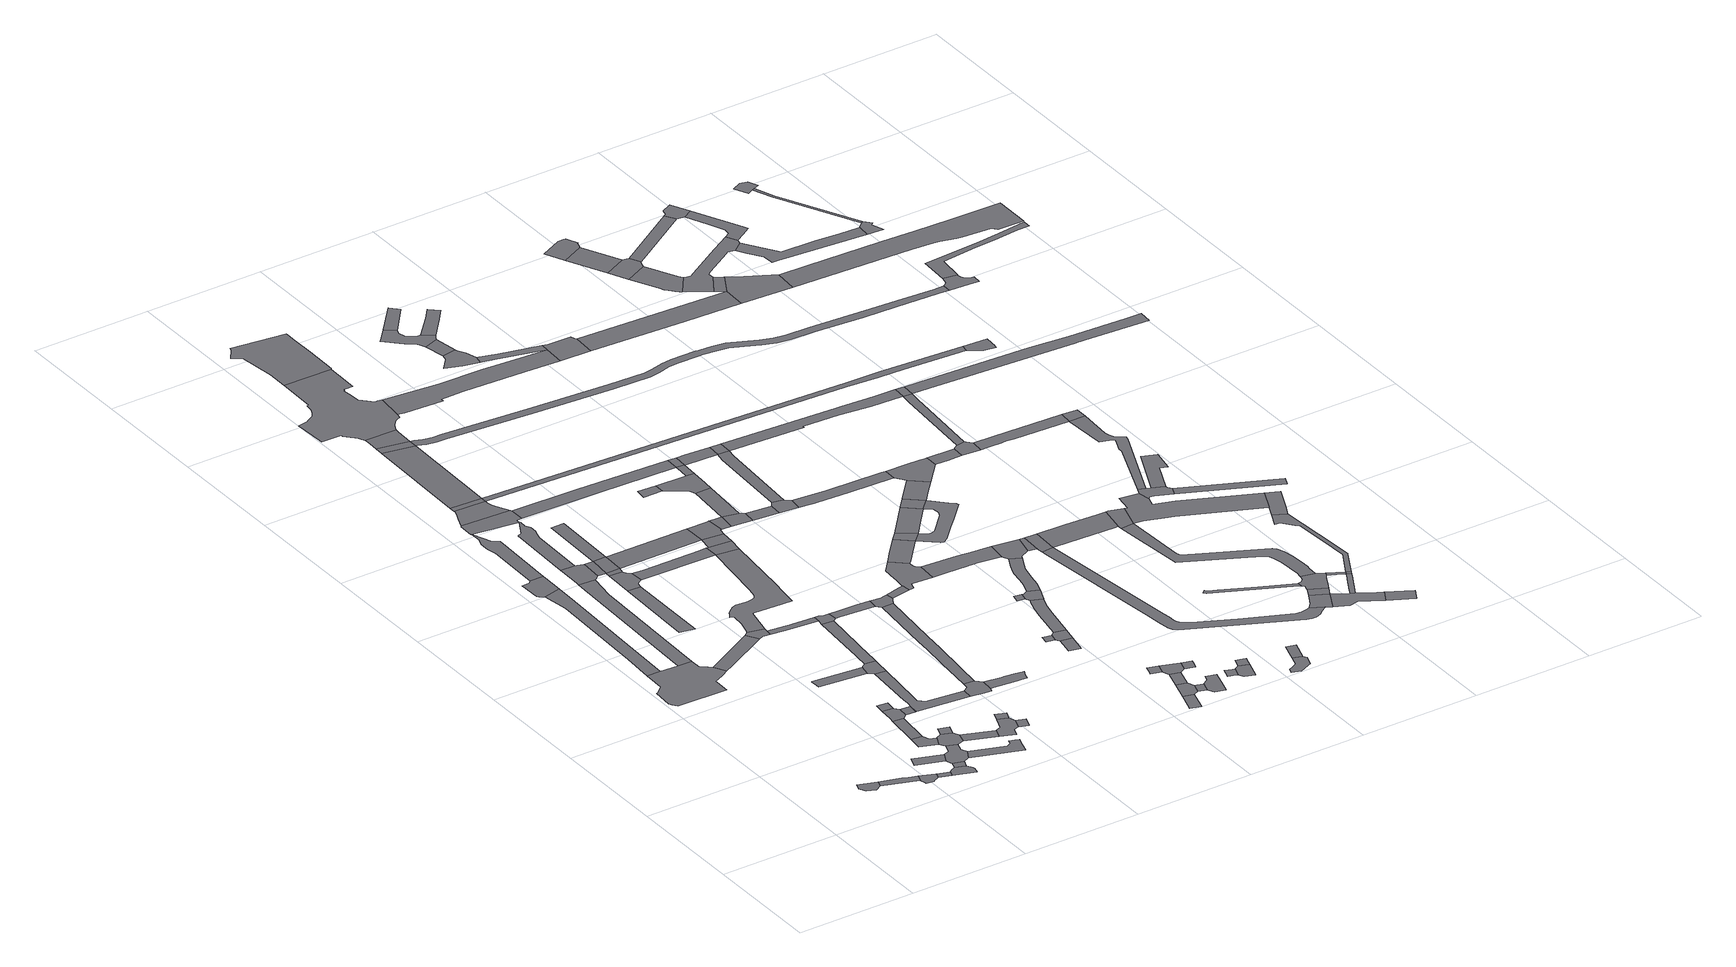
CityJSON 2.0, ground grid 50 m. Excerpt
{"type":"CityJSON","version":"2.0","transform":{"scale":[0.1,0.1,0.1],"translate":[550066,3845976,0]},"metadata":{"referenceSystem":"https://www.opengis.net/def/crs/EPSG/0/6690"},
"CityObjects":{
"road1":{"type":"Road","geometry":[{"type":"MultiSurface","lod":"1","boundaries":[[[0,1,2,3,4,5,6,7]]]}]},
"road2":{"type":"Road","attributes":{"RoadStructureAttribute.sectionType":"1"},"geometry":[{"type":"MultiSurface","lod":"1","boundaries":[[[8,9,7,6,10,11]]]}]},
"road3":{"type":"Road","geometry":[{"type":"MultiSurface","lod":"1","boundaries":[[[12,13,14,15,16,17,18,19,20,21,22,23,24,25,26,27,28,29,30,31]]]}]},
"road4":{"type":"Road","geometry":[{"type":"MultiSurface","lod":"1","boundaries":[[[11,10,32,33,34,35,36,37,38,39]]]}]},
"road5":{"type":"Road","attributes":{"RoadStructureAttribute.sectionType":"1"},"geometry":[{"type":"MultiSurface","lod":"1","boundaries":[[[40,41,42,43,44,12,31]]]}]},
"road6":{"type":"Road","attributes":{"RoadStructureAttribute.sectionType":"1"},"geometry":[{"type":"MultiSurface","lod":"1","boundaries":[[[45,39,38,46,47]]]}]},
"road7":{"type":"Road","geometry":[{"type":"MultiSurface","lod":"1","boundaries":[[[48,49,50,51,52]]]}]},
"road8":{"type":"Road","geometry":[{"type":"MultiSurface","lod":"1","boundaries":[[[53,54,47,46,55,56,57,58]]]}]},
"road9":{"type":"Road","attributes":{"RoadStructureAttribute.sectionType":"1"},"geometry":[{"type":"MultiSurface","lod":"1","boundaries":[[[59,53,58,60,61]]]}]},
"road10":{"type":"Road","geometry":[{"type":"MultiSurface","lod":"1","boundaries":[[[62,63,64,65,66,67,42,41,68,69]]]}]},
"road11":{"type":"Road","attributes":{"RoadStructureAttribute.sectionType":"1"},"geometry":[{"type":"MultiSurface","lod":"1","boundaries":[[[70,71,30,29,72,73]]]}]},
"road12":{"type":"Road","geometry":[{"type":"MultiSurface","lod":"1","boundaries":[[[74,75,52,51,59,61,76,77,78,79]]]}]},
"road13":{"type":"Road","attributes":{"RoadStructureAttribute.sectionType":"1"},"geometry":[{"type":"MultiSurface","lod":"1","boundaries":[[[80,81,82,83,84,85]]]}]},
"road14":{"type":"Road","attributes":{"RoadStructureAttribute.sectionType":"1"},"geometry":[{"type":"MultiSurface","lod":"1","boundaries":[[[86,80,85,87]]]}]},
"road15":{"type":"Road","attributes":{"RoadStructureAttribute.sectionType":"1"},"geometry":[{"type":"MultiSurface","lod":"1","boundaries":[[[88,25,24,89,90]]]}]},
"road16":{"type":"Road","attributes":{"RoadStructureAttribute.sectionType":"1"},"geometry":[{"type":"MultiSurface","lod":"1","boundaries":[[[91,92,93,94,95,96,97,98,62,69]]]}]},
"road17":{"type":"Road","geometry":[{"type":"MultiSurface","lod":"1","boundaries":[[[99,83,82,74,79,100,101,102]]]}]},
"road18":{"type":"Road","geometry":[{"type":"MultiSurface","lod":"1","boundaries":[[[103,104,86,87,105,106,107]]]}]},
"road19":{"type":"Road","attributes":{"RoadStructureAttribute.sectionType":"1"},"geometry":[{"type":"MultiSurface","lod":"1","boundaries":[[[108,109,103,107]]]}]},
"road20":{"type":"Road","geometry":[{"type":"MultiSurface","lod":"1","boundaries":[[[110,111,99,102]]]}]},
"road21":{"type":"Road","attributes":{"RoadStructureAttribute.sectionType":"1"},"geometry":[{"type":"MultiSurface","lod":"1","boundaries":[[[112,113,114,115]]]}]},
"road22":{"type":"Road","attributes":{"RoadStructureAttribute.sectionType":"1"},"geometry":[{"type":"MultiSurface","lod":"1","boundaries":[[[116,117,118,119,120,121,122,123,77,76]]]}]},
"road23":{"type":"Road","geometry":[{"type":"MultiSurface","lod":"1","boundaries":[[[124,125,126,70,73,127,128,129,130,131]]]}]},
"road24":{"type":"Road","geometry":[{"type":"MultiSurface","lod":"1","boundaries":[[[132,133,106,105]]]}]},
"road25":{"type":"Road","geometry":[{"type":"MultiSurface","lod":"1","boundaries":[[[134,135,136,137,138,139,140]]]}]},
"road26":{"type":"Road","attributes":{"RoadStructureAttribute.sectionType":"1"},"geometry":[{"type":"MultiSurface","lod":"1","boundaries":[[[101,100,141,142]]]}]},
"road27":{"type":"Road","attributes":{"RoadStructureAttribute.sectionType":"1"},"geometry":[{"type":"MultiSurface","lod":"1","boundaries":[[[143,129,128,144,145]]]}]},
"road28":{"type":"Road","attributes":{"RoadStructureAttribute.sectionType":"1"},"geometry":[{"type":"MultiSurface","lod":"1","boundaries":[[[146,147,148,149,150,151,152,153,154,124,131]]]}]},
"road29":{"type":"Road","geometry":[{"type":"MultiSurface","lod":"1","boundaries":[[[155,112,115,156,157,158,159,160,161]]]}]},
"road30":{"type":"Road","geometry":[{"type":"MultiSurface","lod":"1","boundaries":[[[162,163,164,93,152,165,166,167,168,169]]]}]},
"road31":{"type":"Road","geometry":[{"type":"MultiSurface","lod":"1","boundaries":[[[170,88,90,171,172,173,174,175]]]}]},
"road32":{"type":"Road","attributes":{"RoadStructureAttribute.sectionType":"1"},"geometry":[{"type":"MultiSurface","lod":"1","boundaries":[[[144,155,161,176]]]}]},
"road33":{"type":"Road","attributes":{"RoadStructureAttribute.sectionType":"7"},"geometry":[{"type":"MultiSurface","lod":"1","boundaries":[[[177,178,179,180,181,162,169,182,183,184,185,186,187]]]}]},
"road34":{"type":"Road","geometry":[{"type":"MultiSurface","lod":"1","boundaries":[[[145,144,176,188]]]}]},
"road35":{"type":"Road","geometry":[{"type":"MultiSurface","lod":"1","boundaries":[[[189,177,187,190]]]}]},
"road36":{"type":"Road","geometry":[{"type":"MultiSurface","lod":"1","boundaries":[[[191,192,142,141,193,194,195,196,197]]]}]},
"road37":{"type":"Road","geometry":[{"type":"MultiSurface","lod":"1","boundaries":[[[198,140,139,199,200,201,202]]]}]},
"road38":{"type":"Road","attributes":{"RoadStructureAttribute.sectionType":"1"},"geometry":[{"type":"MultiSurface","lod":"1","boundaries":[[[203,204,145,188]]]}]},
"road39":{"type":"Road","attributes":{"RoadStructureAttribute.sectionType":"1"},"geometry":[{"type":"MultiSurface","lod":"1","boundaries":[[[199,205,206,207,208,209,210,211,212,213,214,215,216,200]]]}]},
"road40":{"type":"Road","attributes":{"RoadStructureAttribute.sectionType":"1"},"geometry":[{"type":"MultiSurface","lod":"1","boundaries":[[[217,218,191,197]]]}]},
"road41":{"type":"Road","attributes":{"RoadStructureAttribute.sectionType":"7"},"geometry":[{"type":"MultiSurface","lod":"1","boundaries":[[[219,189,190,220]]]}]},
"road42":{"type":"Road","geometry":[{"type":"MultiSurface","lod":"1","boundaries":[[[221,222,196,195]]]}]},
"road43":{"type":"Road","attributes":{"RoadStructureAttribute.sectionType":"1"},"geometry":[{"type":"MultiSurface","lod":"1","boundaries":[[[223,224,225,174,173,226,227,228]]]}]},
"road44":{"type":"Road","attributes":{"RoadStructureAttribute.sectionType":"1"},"geometry":[{"type":"MultiSurface","lod":"1","boundaries":[[[229,230,231,198,202,232,233,234]]]}]},
"road45":{"type":"Road","attributes":{"RoadStructureAttribute.sectionType":"1"},"geometry":[{"type":"MultiSurface","lod":"1","boundaries":[[[235,236,237,159,158,238,239]]]}]},
"road46":{"type":"Road","geometry":[{"type":"MultiSurface","lod":"1","boundaries":[[[240,219,220,241]]]}]},
"road47":{"type":"Road","attributes":{"RoadStructureAttribute.sectionType":"1"},"geometry":[{"type":"MultiSurface","lod":"1","boundaries":[[[238,242,243,244,245,246,247,248,249,250,251,252,253,254,255,256,257,258,170,175,259,260,261,262,263,264,265]]]}]},
"road48":{"type":"Road","geometry":[{"type":"MultiSurface","lod":"1","boundaries":[[[266,267,212,211,268,269,270,271,272,273]]]}]},
"road49":{"type":"Road","attributes":{"RoadStructureAttribute.sectionType":"7"},"geometry":[{"type":"MultiSurface","lod":"1","boundaries":[[[274,275,240,241,276,277]]]}]},
"road50":{"type":"Road","attributes":{"RoadStructureAttribute.sectionType":"1"},"geometry":[{"type":"MultiSurface","lod":"1","boundaries":[[[278,188,176,279,280,281]]]}]},
"road51":{"type":"Road","geometry":[{"type":"MultiSurface","lod":"1","boundaries":[[[282,283,284,228,227,285,229,234,286,287,288]]]}]},
"road52":{"type":"Road","geometry":[{"type":"MultiSurface","lod":"1","boundaries":[[[289,290,291,292,293,294,295,296,297,298,299,300,301,302,303,304,305,306,307,308,309,274,277,310,311,312,313,314,315,316,317,318,319,320,321,322,323,324,325,326,327,328,329,330,331,332,333,334]]]}]},
"road53":{"type":"Road","geometry":[{"type":"MultiSurface","lod":"1","boundaries":[[[335,336,337,338,339,340,341,342,343,272,271]]]}]},
"road54":{"type":"Road","attributes":{"RoadStructureAttribute.sectionType":"1"},"geometry":[{"type":"MultiSurface","lod":"1","boundaries":[[[344,345,346,347,348,266,273,349,350,351,352,353]]]}]},
"road55":{"type":"Road","attributes":{"RoadStructureAttribute.sectionType":"1"},"geometry":[{"type":"MultiSurface","lod":"1","boundaries":[[[354,355,356,288,287,357,358,359]]]}]},
"road56":{"type":"Road","geometry":[{"type":"MultiSurface","lod":"1","boundaries":[[[239,238,265,360,361]]]}]},
"road57":{"type":"Road","geometry":[{"type":"MultiSurface","lod":"1","boundaries":[[[362,363,364,365,366,367,368,289,334,369,370,371,372,373,374]]]}]},
"road58":{"type":"Road","attributes":{"RoadStructureAttribute.sectionType":"1"},"geometry":[{"type":"MultiSurface","lod":"1","boundaries":[[[280,361,360,375]]]}]},
"road59":{"type":"Road","attributes":{"RoadStructureAttribute.sectionType":"1"},"geometry":[{"type":"MultiSurface","lod":"1","boundaries":[[[376,168,167,377,378,379,380]]]}]},
"road60":{"type":"Road","geometry":[{"type":"MultiSurface","lod":"1","boundaries":[[[381,281,280,375,382,383,384,385]]]}]},
"road61":{"type":"Road","geometry":[{"type":"MultiSurface","lod":"1","boundaries":[[[386,387,388,359,358,344,353,389,390]]]}]},
"road62":{"type":"Road","attributes":{"RoadStructureAttribute.sectionType":"1"},"geometry":[{"type":"MultiSurface","lod":"1","boundaries":[[[391,385,384,392,393]]]}]},
"road63":{"type":"Road","geometry":[{"type":"MultiSurface","lod":"1","boundaries":[[[394,395,396,397]]]}]},
"road64":{"type":"Road","attributes":{"RoadStructureAttribute.sectionType":"1"},"geometry":[{"type":"MultiSurface","lod":"1","boundaries":[[[398,399,386,390,400,401]]]}]},
"road65":{"type":"Road","geometry":[{"type":"MultiSurface","lod":"1","boundaries":[[[393,392,402,403,404]]]}]},
"road66":{"type":"Road","attributes":{"RoadStructureAttribute.sectionType":"1"},"geometry":[{"type":"MultiSurface","lod":"1","boundaries":[[[405,406,393,404]]]}]},
"road67":{"type":"Road","geometry":[{"type":"MultiSurface","lod":"1","boundaries":[[[407,408,409,410,411]]]}]},
"road68":{"type":"Road","geometry":[{"type":"MultiSurface","lod":"1","boundaries":[[[397,396,412,406,405,413,414,415]]]}]},
"road69":{"type":"Road","geometry":[{"type":"MultiSurface","lod":"1","boundaries":[[[416,417,418,419]]]}]},
"road70":{"type":"Road","attributes":{"RoadStructureAttribute.sectionType":"1"},"geometry":[{"type":"MultiSurface","lod":"1","boundaries":[[[420,421,422,423]]]}]},
"road71":{"type":"Road","attributes":{"RoadStructureAttribute.sectionType":"1"},"geometry":[{"type":"MultiSurface","lod":"1","boundaries":[[[424,403,402,425,426,427]]]}]},
"road72":{"type":"Road","geometry":[{"type":"MultiSurface","lod":"1","boundaries":[[[428,429,430,431,432,398,401,433,434,435,436,437,438,439,440,441]]]}]},
"road73":{"type":"Road","geometry":[{"type":"MultiSurface","lod":"1","boundaries":[[[442,407,411,443,444,445]]]}]},
"road74":{"type":"Road","geometry":[{"type":"MultiSurface","lod":"1","boundaries":[[[446,419,418,420,423,447]]]}]},
"road75":{"type":"Road","attributes":{"RoadStructureAttribute.sectionType":"1"},"geometry":[{"type":"MultiSurface","lod":"1","boundaries":[[[448,449,450,451,452]]]}]},
"road76":{"type":"Road","attributes":{"RoadStructureAttribute.sectionType":"1"},"geometry":[{"type":"MultiSurface","lod":"1","boundaries":[[[453,442,445,454]]]}]},
"road77":{"type":"Road","attributes":{"RoadStructureAttribute.sectionType":"1"},"geometry":[{"type":"MultiSurface","lod":"1","boundaries":[[[444,443,455,456]]]}]},
"road78":{"type":"Road","attributes":{"RoadStructureAttribute.sectionType":"1"},"geometry":[{"type":"MultiSurface","lod":"1","boundaries":[[[457,458,459,460,320,319,461,462,463,464,465,466,467]]]}]},
"road79":{"type":"Road","attributes":{"RoadStructureAttribute.sectionType":"1"},"geometry":[{"type":"MultiSurface","lod":"1","boundaries":[[[379,468,415,414,469]]]}]},
"road80":{"type":"Road","geometry":[{"type":"MultiSurface","lod":"1","boundaries":[[[380,379,469,470]]]}]},
"road81":{"type":"Road","geometry":[{"type":"MultiSurface","lod":"1","boundaries":[[[471,427,426,472,473,474,475]]]}]},
"road82":{"type":"Road","geometry":[{"type":"MultiSurface","lod":"1","boundaries":[[[452,451,453,454,476,477]]]}]},
"road83":{"type":"Road","attributes":{"RoadStructureAttribute.sectionType":"1"},"geometry":[{"type":"MultiSurface","lod":"1","boundaries":[[[478,479,480,481,446,447,482,483,484,485]]]}]},
"road84":{"type":"Road","geometry":[{"type":"MultiSurface","lod":"1","boundaries":[[[486,487,488,489,490,456,455,491,492]]]}]},
"road85":{"type":"Road","attributes":{"RoadStructureAttribute.sectionType":"1"},"geometry":[{"type":"MultiSurface","lod":"1","boundaries":[[[493,494,428,441,495,496]]]}]},
"road86":{"type":"Road","geometry":[{"type":"MultiSurface","lod":"1","boundaries":[[[497,498,499,500]]]}]},
"road87":{"type":"Road","attributes":{"RoadStructureAttribute.sectionType":"1"},"geometry":[{"type":"MultiSurface","lod":"1","boundaries":[[[501,502,503,504,505,506,507,508,509]]]}]},
"road88":{"type":"Road","geometry":[{"type":"MultiSurface","lod":"1","boundaries":[[[510,511,512,513,514,515,516,517,518,519,520,521,522,523,524,525,526,527]]]}]},
"road89":{"type":"Road","geometry":[{"type":"MultiSurface","lod":"1","boundaries":[[[528,529,530,477,476]]]}]},
"road90":{"type":"Road","attributes":{"RoadStructureAttribute.sectionType":"1"},"geometry":[{"type":"MultiSurface","lod":"1","boundaries":[[[531,470,469,532,533,534,535]]]}]},
"road91":{"type":"Road","attributes":{"RoadStructureAttribute.sectionType":"1"},"geometry":[{"type":"MultiSurface","lod":"1","boundaries":[[[517,516,504,503]]]}]},
"road92":{"type":"Road","attributes":{"RoadStructureAttribute.sectionType":"1"},"geometry":[{"type":"MultiSurface","lod":"1","boundaries":[[[534,536,471,475,537,538]]]}]},
"road93":{"type":"Road","geometry":[{"type":"MultiSurface","lod":"1","boundaries":[[[539,540,500,499,478,485,541]]]}]},
"road94":{"type":"Road","attributes":{"RoadStructureAttribute.sectionType":"1"},"geometry":[{"type":"MultiSurface","lod":"1","boundaries":[[[542,543,544,545,438,437,546,547,548,549,550,551,552,553]]]}]},
"road95":{"type":"Road","geometry":[{"type":"MultiSurface","lod":"1","boundaries":[[[554,493,496,555]]]}]},
"road96":{"type":"Road","geometry":[{"type":"MultiSurface","lod":"1","boundaries":[[[556,557,558,559,560,561]]]}]},
"road97":{"type":"Road","attributes":{"RoadStructureAttribute.sectionType":"1"},"geometry":[{"type":"MultiSurface","lod":"1","boundaries":[[[562,563,564,510,527]]]}]},
"road98":{"type":"Road","attributes":{"RoadStructureAttribute.sectionType":"1"},"geometry":[{"type":"MultiSurface","lod":"1","boundaries":[[[565,561,560,566,567,568]]]}]},
"road99":{"type":"Road","geometry":[{"type":"MultiSurface","lod":"1","boundaries":[[[535,534,538,569]]]}]},
"road100":{"type":"Road","attributes":{"RoadStructureAttribute.sectionType":"1"},"geometry":[{"type":"MultiSurface","lod":"1","boundaries":[[[570,571,572,573,574,575,576,539,541,577,578,579,580,581,582,583]]]}]},
"road101":{"type":"Road","geometry":[{"type":"MultiSurface","lod":"1","boundaries":[[[584,585,586,587,520,519]]]}]},
"road102":{"type":"Road","attributes":{"RoadStructureAttribute.sectionType":"1"},"geometry":[{"type":"MultiSurface","lod":"1","boundaries":[[[588,589,590,565,568]]]}]},
"road103":{"type":"Road","attributes":{"RoadStructureAttribute.sectionType":"1"},"geometry":[{"type":"MultiSurface","lod":"1","boundaries":[[[591,509,508,592,593,467,594]]]}]},
"road104":{"type":"Road","attributes":{"RoadStructureAttribute.sectionType":"1"},"geometry":[{"type":"MultiSurface","lod":"1","boundaries":[[[595,554,555,596,597]]]}]},
"road105":{"type":"Road","attributes":{"RoadStructureAttribute.sectionType":"1"},"geometry":[{"type":"MultiSurface","lod":"1","boundaries":[[[598,599,600,601,602,474,473,603,604,605,606,607]]]}]},
"road106":{"type":"Road","attributes":{"RoadStructureAttribute.sectionType":"1"},"geometry":[{"type":"MultiSurface","lod":"1","boundaries":[[[608,609,610,611,612,613,614,615,616,597,617,618,619,620,621,622,623,555,496]]]}]},
"road107":{"type":"Road","geometry":[{"type":"MultiSurface","lod":"1","boundaries":[[[553,552,570,583,624,625,626]]]}]},
"road108":{"type":"Road","geometry":[{"type":"MultiSurface","lod":"1","boundaries":[[[627,595,597,616]]]}]},
"road109":{"type":"Road","attributes":{"RoadStructureAttribute.sectionType":"1"},"geometry":[{"type":"MultiSurface","lod":"1","boundaries":[[[628,629,190,187,630,631,632,633,634]]]}]},
"road110":{"type":"Road","attributes":{"RoadStructureAttribute.sectionType":"1"},"geometry":[{"type":"MultiSurface","lod":"1","boundaries":[[[635,636,637,638,639,640,641,642,643,644,645,646,647]]]}]},
"road111":{"type":"Road","attributes":{"RoadStructureAttribute.sectionType":"1"},"geometry":[{"type":"MultiSurface","lod":"1","boundaries":[[[626,625,648,649]]]}]},
"road112":{"type":"Road","geometry":[{"type":"MultiSurface","lod":"1","boundaries":[[[650,651,652,594,467,466,653,654]]]}]},
"road113":{"type":"Road","attributes":{"RoadStructureAttribute.sectionType":"1"},"geometry":[{"type":"MultiSurface","lod":"1","boundaries":[[[655,656,657,635,647]]]}]},
"road114":{"type":"Road","geometry":[{"type":"MultiSurface","lod":"1","boundaries":[[[649,648,658,659,660]]]}]},
"road115":{"type":"Road","attributes":{"RoadStructureAttribute.sectionType":"1"},"geometry":[{"type":"MultiSurface","lod":"1","boundaries":[[[661,627,616,662,663]]]}]},
"road116":{"type":"Road","geometry":[{"type":"MultiSurface","lod":"1","boundaries":[[[664,665,666,607,606,667,668,661,663,669,670,671]]]}]},
"road117":{"type":"Road","attributes":{"RoadStructureAttribute.sectionType":"1"},"geometry":[{"type":"MultiSurface","lod":"1","boundaries":[[[672,673,674,675,676,677,678,679,680,681,682,683,659,658,684,685,686,687,688,689,690,691,692,693,694,695,696,697,698]]]}]},
"road118":{"type":"Road","attributes":{"RoadStructureAttribute.sectionType":"1"},"geometry":[{"type":"MultiSurface","lod":"1","boundaries":[[[699,700,701,702,703,704,705,706,707,708,709,710,711,712,713,714,715,716,717,718,719,720,721,241,220,722,723,724,725,726,727,728,729,730,731,732,733,734,735,736,737,738,739,740,741,742,743,744,745,746]]]}]},
"road119":{"type":"Road","attributes":{"RoadStructureAttribute.sectionType":"1"},"geometry":[{"type":"MultiSurface","lod":"1","boundaries":[[[747,748,749,569,538,750,751,752,753,754,755,756]]]}]},
"road120":{"type":"Road","attributes":{"RoadStructureAttribute.sectionType":"1"},"geometry":[{"type":"MultiSurface","lod":"1","boundaries":[[[757,758,660,659,759,760,761,762]]]}]},
"road121":{"type":"Road","attributes":{"RoadStructureAttribute.sectionType":"1"},"geometry":[{"type":"MultiSurface","lod":"1","boundaries":[[[763,764,765,766,767,768,769,770,771,772,773]]]}]},
"road122":{"type":"Road","attributes":{"RoadStructureAttribute.sectionType":"1"},"geometry":[{"type":"MultiSurface","lod":"1","boundaries":[[[671,670,774,775,776]]]}]},
"road123":{"type":"Road","geometry":[{"type":"MultiSurface","lod":"1","boundaries":[[[777,778,698,697,779,780]]]}]},
"road124":{"type":"Road","geometry":[{"type":"MultiSurface","lod":"1","boundaries":[[[781,762,761,782,783,784]]]}]},
"road125":{"type":"Road","attributes":{"RoadStructureAttribute.sectionType":"1"},"geometry":[{"type":"MultiSurface","lod":"1","boundaries":[[[654,653,785,786,787]]]}]},
"road126":{"type":"Road","geometry":[{"type":"MultiSurface","lod":"1","boundaries":[[[788,789,790,791,776,775,792,793]]]}]},
"road127":{"type":"Road","attributes":{"RoadStructureAttribute.sectionType":"1"},"geometry":[{"type":"MultiSurface","lod":"1","boundaries":[[[794,795,796,797,798,799,800,801,802,803,804,783,782,805,806,807,808,809,810,811,812,813,814]]]}]},
"road128":{"type":"Road","attributes":{"RoadStructureAttribute.sectionType":"1"},"geometry":[{"type":"MultiSurface","lod":"1","boundaries":[[[815,777,780,816]]]}]},
"road129":{"type":"Road","geometry":[{"type":"MultiSurface","lod":"1","boundaries":[[[813,817,818,773,772,819,820,815,816,821,822,823,824,814]]]}]},
"road130":{"type":"Road","geometry":[{"type":"MultiSurface","lod":"1","boundaries":[[[780,779,825,826,827,828,829,830,831,832,833]]]}]},
"road131":{"type":"Road","attributes":{"RoadStructureAttribute.sectionType":"1"},"geometry":[{"type":"MultiSurface","lod":"1","boundaries":[[[755,834,790,789,835,836,837]]]}]},
"road132":{"type":"Road","attributes":{"RoadStructureAttribute.sectionType":"1"},"geometry":[{"type":"MultiSurface","lod":"1","boundaries":[[[838,839,840,841,833,832,842,843]]]}]},
"road133":{"type":"Road","geometry":[{"type":"MultiSurface","lod":"1","boundaries":[[[844,845,846,847,848,849,850,851,852,853]]]}]},
"road134":{"type":"Road","attributes":{"RoadStructureAttribute.sectionType":"1"},"geometry":[{"type":"MultiSurface","lod":"1","boundaries":[[[854,824,823,855,838,856]]]}]},
"road135":{"type":"Road","geometry":[{"type":"MultiSurface","lod":"1","boundaries":[[[756,755,837,857]]]}]},
"road136":{"type":"Road","attributes":{"RoadStructureAttribute.sectionType":"1"},"geometry":[{"type":"MultiSurface","lod":"1","boundaries":[[[849,848,858,859]]]}]},
"road137":{"type":"Road","geometry":[{"type":"MultiSurface","lod":"1","boundaries":[[[830,829,860,861]]]}]},
"road138":{"type":"Road","geometry":[{"type":"MultiSurface","lod":"1","boundaries":[[[856,838,843,862]]]}]},
"road139":{"type":"Road","geometry":[{"type":"MultiSurface","lod":"1","boundaries":[[[863,864,859,858,865,866,867,868,869,870]]]}]},
"road140":{"type":"Road","geometry":[{"type":"MultiSurface","lod":"1","boundaries":[[[871,872,873,874,875,876,877,878,879,880,881]]]}]},
"road141":{"type":"Road","attributes":{"RoadStructureAttribute.sectionType":"1"},"geometry":[{"type":"MultiSurface","lod":"1","boundaries":[[[882,866,865,883,884,885,886,887,888,889]]]}]},
"road142":{"type":"Road","attributes":{"RoadStructureAttribute.sectionType":"1"},"geometry":[{"type":"MultiSurface","lod":"1","boundaries":[[[890,793,792,891,892,893,894,895,896]]]}]},
"road143":{"type":"Road","attributes":{"RoadStructureAttribute.sectionType":"1"},"geometry":[{"type":"MultiSurface","lod":"1","boundaries":[[[897,898,784,783,899,900,901,902,903,904,905,873,872]]]}]},
"road144":{"type":"Road","attributes":{"RoadStructureAttribute.sectionType":"1"},"geometry":[{"type":"MultiSurface","lod":"1","boundaries":[[[906,907,908,909,910,911,912,913,856,862,914,915,916,917]]]}]},
"road145":{"type":"Road","geometry":[{"type":"MultiSurface","lod":"1","boundaries":[[[918,919,920,921,880,879]]]}]},
"road146":{"type":"Road","attributes":{"RoadStructureAttribute.sectionType":"1"},"geometry":[{"type":"MultiSurface","lod":"1","boundaries":[[[895,922,923,924,925,926,871,881,927,928,929,930,931,932,933,934]]]}]},
"road147":{"type":"Road","geometry":[{"type":"MultiSurface","lod":"1","boundaries":[[[935,936,937,938,787,939]]]}]},
"road148":{"type":"Road","attributes":{"RoadStructureAttribute.sectionType":"1"},"geometry":[{"type":"MultiSurface","lod":"1","boundaries":[[[877,876,940,941]]]}]},
"road149":{"type":"Road","attributes":{"RoadStructureAttribute.sectionType":"1"},"geometry":[{"type":"MultiSurface","lod":"1","boundaries":[[[942,943,944,945,946,889,888,936,935,947,948,949,950,951,952,953,954]]]}]},
"road150":{"type":"Road","geometry":[{"type":"MultiSurface","lod":"1","boundaries":[[[955,956,957,939,787,786,958,959]]]}]},
"road151":{"type":"Road","geometry":[{"type":"MultiSurface","lod":"1","boundaries":[[[903,902,906,917,960,961]]]}]},
"road152":{"type":"Road","geometry":[{"type":"MultiSurface","lod":"1","boundaries":[[[896,895,934,962]]]}]},
"road153":{"type":"Road","attributes":{"RoadStructureAttribute.sectionType":"1"},"geometry":[{"type":"MultiSurface","lod":"1","boundaries":[[[963,870,869,964]]]}]},
"road154":{"type":"Road","geometry":[{"type":"MultiSurface","lod":"1","boundaries":[[[634,633,965,966,967,968,969,970]]]}]},
"road155":{"type":"Road","geometry":[{"type":"MultiSurface","lod":"1","boundaries":[[[971,972,973,963,964,974,975]]]}]},
"road156":{"type":"Road","geometry":[{"type":"MultiSurface","lod":"1","boundaries":[[[976,977,978,975,974,979,980,981,942,954]]]}]},
"road157":{"type":"Road","attributes":{"RoadStructureAttribute.sectionType":"1"},"geometry":[{"type":"MultiSurface","lod":"1","boundaries":[[[982,983,984,985,857,837,986,987,988,989,990,991,992,993,994]]]}]},
"road158":{"type":"Road","attributes":{"RoadStructureAttribute.sectionType":"1"},"geometry":[{"type":"MultiSurface","lod":"1","boundaries":[[[995,996,997,953,952,998,999,1000,1001,1002,1003,1004,1005]]]}]},
"road159":{"type":"Road","geometry":[{"type":"MultiSurface","lod":"1","boundaries":[[[1006,1007,746,745,1008,1009,1010,1011,1012,1013,1014,1015]]]}]},
"road160":{"type":"Road","geometry":[{"type":"MultiSurface","lod":"1","boundaries":[[[1016,1017,1018,1019,1020,1021,1022]]]}]},
"road161":{"type":"Road","attributes":{"RoadStructureAttribute.sectionType":"1"},"geometry":[{"type":"MultiSurface","lod":"1","boundaries":[[[1023,1024,1025,1026,1027,959,958,1028,1029,1030,1031,1032,1033,1034,1035,1036]]]}]},
"road162":{"type":"Road","attributes":{"RoadStructureAttribute.sectionType":"1"},"geometry":[{"type":"MultiSurface","lod":"1","boundaries":[[[1037,1020,1019,1038,1039,1040]]]}]},
"road163":{"type":"Road","geometry":[{"type":"MultiSurface","lod":"1","boundaries":[[[1040,1039,1005,1004,1041,1042,1043]]]}]},
"road164":{"type":"Road","attributes":{"RoadStructureAttribute.sectionType":"1"},"geometry":[{"type":"MultiSurface","lod":"1","boundaries":[[[1044,1045,1046,1047,1048,1006,1015,1049,1050,1051,1052,1053]]]}]}
},
"vertices":[
[263,253,0],[253,223,0],[257,217,0],[268,197,0],[305,183,0],[326,195,0],[331,198,0],[341,227,0],
[440,194,0],[428,199,0],[474,147,0],[485,178,0],
[63,1325,0],[59,1233,0],[29,1204,0],[22,1204,0],[15,1115,0],[22,1104,0],[36,1083,0],[248,1079,0],[249,1147,0],[249,1152,0],[264,1160,0],[297,1176,0],[323,1189,0],[297,1239,0],[281,1253,0],[255,1274,0],[255,1284,0],[256,1319,0],[196,1321,0],[119,1323,0],
[475,143,0],[479,126,0],[481,119,0],[513,114,0],[518,117,0],[533,123,0],[540,127,0],[550,154,0],
[140,1950,0],[141,2017,0],[68,1999,0],[83,1889,0],[70,1461,0],
[576,144,0],[590,110,0],[599,137,0],
[531,292,0],[523,269,0],[516,249,0],[628,209,0],[651,250,0],
[630,152,0],[611,143,0],[680,80,0],[688,106,0],[684,115,0],[673,139,0],
[639,182,0],[682,164,0],[684,169,0],
[87,2126,0],[78,2116,0],[76,2113,0],[43,2113,0],[44,2019,0],[50,2013,0],[143,2112,0],[144,2124,0],
[217,2000,0],[215,1958,0],[270,1883,0],[288,1997,0],
[690,298,0],[676,260,0],[710,181,0],[733,222,0],[720,245,0],[733,283,0],
[610,406,0],[604,349,0],[675,322,0],[693,364,0],[668,374,0],[655,401,0],
[626,552,0],[671,547,0],
[523,1362,0],[360,1208,0],[551,1309,0],
[153,2418,0],[128,2437,0],[94,2520,0],[94,2470,0],[82,2439,0],[83,2407,0],[84,2398,0],[91,2357,0],
[719,375,0],[761,290,0],[774,334,0],[763,361,0],
[635,632,0],[629,573,0],[691,563,0],[696,608,0],[680,627,0],
[685,670,0],[640,675,0],
[776,401,0],[733,415,0],
[342,1865,0],[332,1515,0],[395,1503,0],[398,1863,0],
[915,109,0],[928,150,0],[940,185,0],[925,190,0],[901,198,0],[898,188,0],[895,180,0],[877,171,0],
[221,2123,0],[220,2111,0],[218,2016,0],[290,1998,0],[311,2014,0],[315,2110,0],[291,2118,0],[281,2122,0],
[733,559,0],[738,603,0],
[541,952,0],[538,952,0],[539,929,0],[540,921,0],[540,907,0],[741,886,0],[750,932,0],
[889,242,0],[905,285,0],
[355,2110,0],[347,2014,0],[356,2110,0],
[287,2361,0],[293,2384,0],[301,2409,0],[300,2437,0],[290,2460,0],[292,2489,0],[286,2490,0],[248,2421,0],[228,2413,0],
[346,1990,0],[403,1885,0],[413,1895,0],[426,1901,0],[425,1961,0],[412,1970,0],[402,1988,0],
[96,2592,0],[92,2584,0],[90,2520,0],[287,2510,0],[298,2509,0],[309,2509,0],[310,2576,0],[307,2582,0],
[538,1374,0],[571,1320,0],[580,1319,0],[602,1316,0],[604,1342,0],[607,1360,0],
[407,2014,0],
[133,2692,0],[133,2685,0],[129,2672,0],[123,2657,0],[115,2639,0],[279,2633,0],[271,2651,0],[270,2657,0],[267,2671,0],[268,2682,0],[268,2686,0],
[411,2110,0],
[134,2717,0],[268,2709,0],
[949,347,0],[929,296,0],[950,219,0],[962,253,0],[986,261,0],[1002,304,0],[992,331,0],
[770,947,0],[761,867,0],[808,862,0],[814,927,0],[816,942,0],
[418,2395,0],[361,2392,0],
[745,652,0],[745,643,0],[744,628,0],[741,595,0],[740,574,0],[739,562,0],[961,537,0],[966,584,0],[806,602,0],[783,627,0],[785,643,0],[785,648,0],
[1005,366,0],[962,382,0],
[144,3181,0],[278,3156,0],
[1026,247,0],[1041,290,0],
[685,1333,0],[681,1333,0],[605,1342,0],[664,1308,0],[802,1294,0],[803,1326,0],
[799,1269,0],[776,1012,0],[775,1000,0],[820,978,0],[820,986,0],[849,1265,0],
[717,1953,0],[680,1953,0],[470,1956,0],[753,1894,0],[752,1954,0],
[145,3217,0],[278,3194,0],
[716,1619,0],[709,1578,0],[699,1563,0],[681,1556,0],[666,1556,0],[639,1558,0],[616,1558,0],[594,1552,0],[582,1542,0],[564,1527,0],[559,1518,0],[547,1499,0],[558,1494,0],[562,1492,0],[562,1490,0],[558,1437,0],[548,1402,0],[632,1478,0],[637,1477,0],[761,1470,0],[802,1467,0],[811,1539,0],[818,1600,0],[850,1883,0],
[991,626,0],[988,599,0],[1012,531,0],[1049,527,0],[1051,533,0],[1054,545,0],[1058,597,0],[1036,622,0],
[145,3291,0],[146,3276,0],[280,3272,0],[283,3289,0],
[413,2110,0],[410,2014,0],[770,2013,0],[770,2109,0],
[841,1315,0],[830,1321,0],[824,1325,0],[801,1290,0],[863,1274,0],[864,1275,0],[860,1314,0],
[119,3781,0],[116,3613,0],[112,3614,0],[107,3614,0],[107,3602,0],[104,3583,0],[99,3572,0],[95,3563,0],[90,3555,0],[81,3543,0],[49,3523,0],[47,3522,0],[2,3513,0],[7,3385,0],[7,3372,0],[93,3371,0],[93,3360,0],[114,3339,0],[126,3326,0],[134,3316,0],[139,3305,0],[287,3303,0],[289,3307,0],[292,3315,0],[299,3325,0],[307,3334,0],[315,3342,0],[326,3348,0],[344,3356,0],[347,3374,0],[347,3378,0],[359,3495,0],[342,3497,0],[330,3497,0],[330,3496,0],[295,3532,0],[287,3540,0],[283,3583,0],[279,3627,0],[282,3627,0],[284,3627,0],[284,3634,0],[297,3633,0],[323,3633,0],[324,3701,0],[325,3778,0],
[1166,533,0],[1179,532,0],[1207,529,0],[1215,552,0],[1224,574,0],[1218,575,0],[1190,579,0],[1144,585,0],[1133,587,0],
[1049,1244,0],[1023,966,0],[1017,899,0],[1007,794,0],[1006,788,0],[1046,724,0],[1047,733,0],[1063,885,0],[1073,984,0],[1099,1245,0],
[979,1311,0],[883,1314,0],[881,1314,0],[881,1274,0],[1032,1262,0],[1036,1306,0],
[857,1943,0],[762,1954,0],
[103,4111,0],[99,4099,0],[95,4093,0],[66,4051,0],[101,4027,0],[102,4021,0],[120,3872,0],[330,3785,0],[331,3924,0],[331,4037,0],[331,4074,0],[331,4079,0],[331,4080,0],
[863,2003,0],
[592,2566,0],[651,2502,0],[857,2496,0],[982,2490,0],[985,2549,0],
[859,2108,0],[866,2030,0],[867,2032,0],[874,2034,0],[867,2108,0],
[1113,1308,0],[1098,1305,0],[1084,1302,0],[1111,1265,0],[1117,1275,0],
[897,2108,0],[914,2030,0],[922,2106,0],
[770,2429,0],[763,2381,0],[846,2382,0],[847,2426,0],
[1196,1326,0],[1177,1322,0],[1120,1276,0],[1202,1290,0],
[1003,2021,0],[1009,2078,0],[991,2091,0],
[1006,2299,0],[937,2298,0],
[1606,99,0],[1581,16,0],[1604,9,0],[1624,3,0],[1649,87,0],
[929,2320,0],[1009,2341,0],[1013,2419,0],[980,2421,0],
[1414,736,0],[1409,701,0],[1446,696,0],[1453,730,0],
[1457,679,0],[1442,604,0],[1491,593,0],[1506,670,0],
[1113,2067,0],[1055,2016,0],[1113,2010,0],[1118,2066,0],
[1247,1499,0],[1207,1451,0],[1201,1384,0],[1201,1376,0],[1196,1328,0],[1213,1292,0],[1224,1294,0],[1231,1321,0],[1260,1320,0],[1323,1316,0],[1328,1402,0],[1313,1412,0],[1308,1427,0],[1307,1444,0],
[1630,181,0],[1672,99,0],[1685,142,0],[1673,169,0],
[1470,742,0],[1519,732,0],
[1612,342,0],[1605,320,0],[1598,299,0],[1642,285,0],[1655,328,0],
[1653,258,0],[1696,246,0],
[1707,88,0],[1720,131,0],
[885,3461,0],[785,3467,0],[597,3472,0],[375,3494,0],[375,3372,0],[540,3362,0],[540,3376,0],[638,3377,0],[903,3365,0],[1056,3358,0],[1060,3449,0],
[982,2458,0],[1017,2488,0],
[1020,2547,0],
[1133,2090,0],[1151,2007,0],[1194,2002,0],[1201,2059,0],[1179,2079,0],
[1722,259,0],[1735,302,0],
[1526,979,0],[1520,965,0],[1506,923,0],[1495,872,0],[1544,862,0],[1555,910,0],[1567,947,0],[1572,959,0],
[1780,102,0],[1797,158,0],[1754,171,0],[1746,147,0],[1741,143,0],[1721,61,0],[1765,48,0],
[1353,1621,0],[1284,1542,0],[1320,1457,0],[1416,1566,0],
[1492,1037,0],[1486,1003,0],[1517,997,0],[1524,1031,0],
[801,3599,0],[783,3626,0],[781,3638,0],[721,3628,0],[714,3601,0],[672,3553,0],[739,3528,0],[806,3513,0],[814,3549,0],
[642,3905,0],[611,3869,0],[586,3842,0],[652,3777,0],[682,3754,0],[692,3740,0],[702,3715,0],[765,3739,0],[770,3751,0],[779,3762,0],[737,3798,0],[724,3796,0],[714,3800,0],[683,3821,0],[680,3829,0],[675,3845,0],[675,3855,0],[681,3871,0],
[1763,246,0],[1771,268,0],[1777,289,0],
[1058,2546,0],[1023,2487,0],[1155,2481,0],[1160,2481,0],[1164,2540,0],
[1151,2439,0],[1202,2439,0],[1209,2478,0],
[1552,1038,0],[1534,1029,0],[1598,1019,0],
[1575,1382,0],[1523,1386,0],[1521,1387,0],[1482,1390,0],[1381,1313,0],[1477,1310,0],[1480,1310,0],[1504,1309,0],[1515,1307,0],[1604,1295,0],[1613,1294,0],[1623,1376,0],
[1383,1654,0],[1453,1603,0],
[1866,157,0],[1837,167,0],[1824,125,0],[1854,115,0],[1861,113,0],[1875,154,0],
[748,3951,0],[777,3989,0],[745,4024,0],
[1896,165,0],[1872,90,0],[1914,76,0],[1938,151,0],
[1211,2537,0],
[1627,1267,0],[1603,1219,0],[1591,1192,0],[1584,1168,0],[1576,1124,0],[1571,1098,0],[1566,1077,0],[1614,1062,0],[1620,1089,0],[1625,1116,0],[1633,1156,0],[1638,1175,0],[1648,1198,0],[1672,1244,0],
[854,3849,0],[894,3901,0],[857,3933,0],[817,3885,0],
[1951,191,0],[1928,198,0],[1909,204,0],
[894,3525,0],[832,3507,0],[1025,3458,0],[1063,3484,0],
[1503,1793,0],[1502,1661,0],[1567,1737,0],
[1587,2037,0],[1460,2042,0],[1360,2045,0],[1320,2048,0],[1319,2049,0],[1257,1995,0],[1271,1994,0],[1409,1987,0],[1602,1981,0],[1604,2036,0],
[1487,1504,0],[1499,1499,0],[1517,1512,0],[1579,1575,0],[1616,1612,0],[1692,1691,0],[1690,1703,0],[1667,1723,0],[1609,1780,0],[1597,1712,0],[1600,1700,0],[1600,1685,0],[1590,1665,0],[1513,1584,0],[1501,1579,0],[1486,1579,0],
[1678,1256,0],[1717,1275,0],[1738,1361,0],
[1543,1838,0],
[1984,2634,0],[1841,2637,0],[1821,2614,0],[1957,2603,0],[2063,2597,0],[2331,2582,0],[2336,2612,0],
[2092,100,0],[2088,88,0],[2079,58,0],[2076,56,0],[2063,49,0],[2039,37,0],[2032,17,0],[2070,5,0],[2089,13,0],[2115,24,0],[2124,28,0],[2141,73,0],[2131,88,0],
[1754,1269,0],[1758,1360,0],
[1189,3461,0],[1182,3475,0],[1085,3479,0],[1188,3351,0],[1193,3451,0],
[2157,168,0],[2137,174,0],[2117,180,0],
[1757,1239,0],[1807,1245,0],[1812,1358,0],
[1632,1940,0],[1646,1823,0],[1698,1882,0],
[1770,2030,0],[1753,2031,0],[1693,2033,0],[1603,1981,0],[1623,1953,0],[1780,1973,0],[1781,1975,0],[1782,2030,0],
[2326,355,0],[2306,352,0],[2283,355,0],[2263,362,0],[2085,443,0],[1926,518,0],[1894,541,0],[1886,561,0],[1883,578,0],[1883,586,0],[1877,638,0],[1807,1239,0],[1759,1222,0],[1823,654,0],[1830,585,0],[1836,533,0],[1844,515,0],[1877,490,0],[2085,393,0],[2269,307,0],[2291,297,0],[2311,290,0],[2331,290,0],[2354,300,0],[2363,308,0],[2396,331,0],[2345,360,0],
[2477,3005,0],[2323,3017,0],[2182,3023,0],[1945,3038,0],[1847,3044,0],[1796,3051,0],[1746,3069,0],[1688,3096,0],[1629,3120,0],[1574,3129,0],[1526,3133,0],[1510,3135,0],[1507,3135,0],[1399,3136,0],[1355,3132,0],[1304,3119,0],[1265,3112,0],[1108,3118,0],[765,3142,0],[400,3168,0],[363,3170,0],[326,3177,0],[295,3189,0],[283,3154,0],[317,3141,0],[359,3134,0],[397,3132,0],[763,3106,0],[1106,3082,0],[1267,3075,0],[1312,3083,0],[1361,3096,0],[1400,3100,0],[1505,3099,0],[1508,3099,0],[1523,3097,0],[1570,3093,0],[1619,3085,0],[1673,3062,0],[1732,3035,0],[1787,3016,0],[1843,3007,0],[1942,3002,0],[2151,2988,0],[2292,2982,0],[2474,2971,0],[2518,2968,0],[2521,3007,0],
[1867,2501,0],[1726,2508,0],[1708,2509,0],[1530,2462,0],[1530,2472,0],[1687,2463,0],[1818,2447,0],[1954,2441,0],[1956,2441,0],[1958,2497,0],
[2076,1345,0],[1931,1353,0],[1822,1244,0],[2077,1232,0],[2089,1232,0],[2108,1343,0],
[2273,589,0],[2138,653,0],[2105,668,0],[2095,680,0],[2082,667,0],[2085,665,0],[2090,655,0],[2233,589,0],[2381,520,0],[2409,506,0],[2409,526,0],
[1837,1973,0],[1897,1971,0],[1900,2025,0],
[2392,435,0],[2365,385,0],[2420,318,0],[2462,398,0],
[2121,1343,0],[2091,1215,0],[2147,1220,0],[2179,1325,0],
[1594,3332,0],[1834,3320,0],[1839,3423,0],
[1962,2043,0],[1959,2046,0],[1924,2040,0],[1922,2040,0],[1978,1967,0],[1981,2022,0],
[2501,572,0],[2503,592,0],[2505,607,0],[2503,649,0],[2500,699,0],[2492,744,0],[2481,774,0],[2469,786,0],[2215,911,0],[2165,938,0],[2157,953,0],[2120,903,0],[2359,785,0],[2412,756,0],[2427,741,0],[2434,718,0],[2442,684,0],[2448,596,0],[2447,591,0],[2443,564,0],[2499,549,0],
[2412,473,0],[2482,436,0],
[2439,541,0],[2424,528,0],[2417,493,0],[2412,475,0],[2490,451,0],[2517,502,0],[2526,517,0],[2534,530,0],
[2438,309,0],[2479,289,0],[2516,297,0],[2558,274,0],[2607,247,0],[2635,299,0],[2613,310,0],[2543,352,0],[2526,361,0],
[1950,2398,0],[1959,2047,0],[1988,2394,0],[1993,2437,0],
[2592,483,0],[2582,462,0],[2576,452,0],[2537,382,0],[2601,458,0],[2609,473,0],
[1551,4062,0],[1527,4064,0],[1434,4019,0],[1449,3987,0],[1473,3937,0],[1567,3982,0],[1571,3993,0],[1576,4011,0],[1581,4014,0],[1559,4061,0],
[2568,512,0],[2561,499,0],[2599,495,0],
[1996,2495,0],
[1551,3775,0],[1646,3821,0],
[2708,192,0],[2736,243,0],
[2616,486,0],
[1668,3818,0],[1663,3818,0],[1590,3695,0],[1685,3741,0],[1688,3753,0],[1693,3769,0],[1697,3772,0],[1675,3817,0],
[2296,1411,0],[2285,1384,0],[2293,1334,0],[2303,1340,0],[2321,1337,0],[2388,1307,0],[2406,1346,0],[2393,1360,0],[2393,1370,0],[2343,1392,0],[2325,1400,0],
[1748,3610,0],[1645,3581,0],[1655,3560,0],[1659,3556,0],[1682,3529,0],[1694,3516,0],[1702,3510,0],[1762,3592,0],
[2069,2018,0],[2014,1966,0],[2070,1964,0],[2090,1965,0],[2122,1961,0],[2361,1952,0],[2364,2006,0],
[2205,1396,0],[2191,1321,0],[2187,1213,0],[2265,1187,0],[2302,1175,0],[2624,1033,0],[2667,1130,0],[2366,1263,0],[2281,1292,0],
[2601,983,0],[2572,922,0],[2595,920,0],[2630,873,0],[2643,860,0],[2657,663,0],[2660,606,0],[2654,593,0],[2674,593,0],[2678,601,0],[2672,690,0],[2654,958,0],
[2447,1491,0],[2479,1479,0],[2496,1574,0],[2438,1598,0],
[2369,1767,0],[2419,1753,0],[2424,1743,0],[2400,1685,0],[2402,1670,0],[2469,1728,0],[2472,1743,0],[2459,1751,0],[2444,1761,0],[2434,1773,0],[2426,1791,0],[2421,1810,0],[2429,1949,0],
[1853,3530,0],[1800,3448,0],[1818,3437,0],[1827,3431,0],[1888,3511,0],
[2771,1133,0],[2787,1169,0],
[2052,3744,0],[1972,3695,0],[1808,3595,0],[1792,3585,0],[1777,3589,0],[1852,3544,0],[1851,3559,0],[1865,3569,0],[1986,3643,0],[1999,3651,0],[2028,3644,0],[2070,3679,0],[2074,3698,0],
[2055,3418,0],[2041,3426,0],[1952,3475,0],[2056,3309,0],[2063,3412,0],
[2679,1006,0],[2723,1105,0],
[2431,2003,0],
[1950,3994,0],[1977,3952,0],
[2384,2545,0],[2434,2536,0],[2439,2560,0],[2436,2568,0],[2438,2575,0],[2440,2606,0],
[2012,4048,0],[1968,4027,0],[1960,4000,0],[2007,3945,0],[2050,3970,0],
[2113,3722,0],[2156,3749,0],[2148,3767,0],[2051,3853,0],[2081,3787,0],[2075,3758,0],
[2945,2440,0],[2698,2453,0],[2535,2466,0],[2064,2492,0],[1993,2438,0],[1996,2438,0],[2065,2434,0],[2694,2398,0],[2698,2398,0],[2713,2397,0],[2733,2396,0],[3006,2380,0],[3009,2437,0],
[2416,3526,0],[2306,3536,0],[2162,3541,0],[2053,3604,0],[2091,3547,0],[2094,3499,0],[2118,3498,0],[2124,3497,0],[2133,3496,0],[2493,3468,0],[2498,3524,0],
[2546,3051,0],[2539,3019,0],[2602,2963,0],[2646,2961,0],[2648,2996,0],[2631,3000,0],[2616,3010,0],[2607,3023,0],[2605,3040,0],[2605,3042,0],
[2309,4029,0],[2270,4010,0],[2297,3954,0],[2321,3964,0],[2332,3969,0],[2357,3979,0],[2339,4022,0],
[2859,3382,0],[2813,3382,0],[2652,3388,0],[2509,3395,0],[2189,3407,0],[2569,3287,0],[2661,3280,0],[2684,3275,0],[2749,3258,0],[2772,3254,0],[2894,3247,0],[2911,3226,0],[3021,3222,0],[3023,3379,0],
[2365,3886,0],[2354,3882,0],[2521,3545,0],[2530,3553,0],
[2564,3463,0],[2544,3513,0],[2555,3523,0],
[3019,3215,0],[2919,3205,0],[2809,3193,0],[2599,3178,0],[2552,3176,0],[2617,3151,0],[2770,3165,0],[2859,3173,0],[2968,3184,0],[3018,3182,0]
]}
